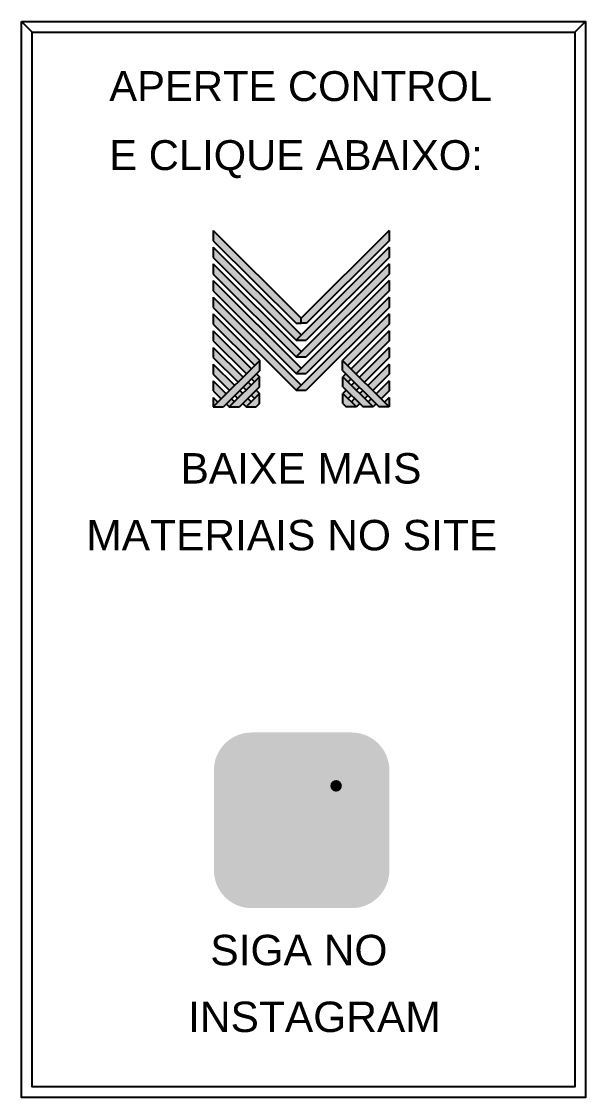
# Model space of a CAD drawing. Header units: millimetres. Extents: x 1844 to 4290, y 718 to 1712.
# Drawn here: x 1844 to 2318, y 764 to 1669 of the extents above; entities that cross this region are included whole.
import ezdxf

# ---------------------------------------------------------------- set-up
doc = ezdxf.new("R2010")
doc.units = ezdxf.units.MM
for name, color, linetype in [('BUCHA DE PASSAGEM', 20, 'Continuous'), ('logo01', 10, 'Continuous'), ('logo02', 250, 'Continuous')]:
    doc.layers.add(name, color=color, linetype=linetype)
doc.styles.get("Standard").update_dxf_attribs({"font": 'arial.ttf'})

# ---------------------------------------------------------------- blocks, each defined once
blk = doc.blocks.new('MESH')
at = {"layer": 'logo01'}
h = blk.add_hatch(color=256, dxfattribs=at)
h.dxf.hatch_style = 1
h.paths.add_polyline_path([(30046, 14087), (30046, 13835), (32119, 11769), (32248, 11769), (32248, 11893)])
h.paths.add_polyline_path([(30046, 13670), (30046, 13418), (32121, 11349), (32248, 11475)])
h.paths.add_polyline_path([(30046, 13253), (30046, 13001), (32121, 10932), (32248, 11058)])
h.paths.add_polyline_path([(30046, 12835), (30046, 12583), (32121, 10515), (32248, 10641)])
h.paths.add_polyline_path([(30046, 12418), (30046, 12166), (32121, 10097), (32248, 10223)])
h.paths.add_polyline_path([(30046, 12001), (30046, 11749), (31084, 10714), (31211, 10840)])
h.paths.add_polyline_path([(30046, 11583), (30046, 11331), (30875, 10505), (31001, 10631)])
h.paths.add_polyline_path([(30046, 11166), (30046, 10914), (30666, 10296), (30792, 10422)])
h.paths.add_polyline_path([(30046, 10749), (30046, 10497), (30456, 10088), (30583, 10214)])
h.paths.add_polyline_path([(30046, 10331), (30046, 10079), (30247, 9879), (30373, 10005)])
h.paths.add_polyline_path([(30164, 9796), (30046, 9914), (30046, 9679)])
h.paths.add_polyline_path([(30574, 9805), (30500, 9879), (30373, 9753), (30448, 9679)])
h.paths.add_polyline_path([(30784, 10013), (30709, 10088), (30583, 9962), (30657, 9887)])
h.paths.add_polyline_path([(30993, 9805), (30910, 9887), (30784, 9761), (30867, 9679)])
h.paths.add_polyline_path([(30993, 10222), (30918, 10296), (30792, 10170), (30867, 10096)])
h.paths.add_polyline_path([(31119, 10096), (30993, 9970), (31076, 9887), (31202, 10013)])
h.paths.add_polyline_path([(31202, 10431), (31128, 10505), (31001, 10379), (31076, 10305)], flags=17)
h.paths.add_polyline_path([(33284, 10840), (33284, 10588), (34196, 9679), (34449, 9679)])
h.paths.add_polyline_path([(33293, 10431), (33293, 10179), (33794, 9679), (34047, 9679)])
h.paths.add_polyline_path([(33293, 10013), (33293, 9761), (33376, 9679), (33628, 9679)], flags=17)
at = {"layer": 'logo02'}
h = blk.add_hatch(color=256, dxfattribs=at)
h.dxf.hatch_style = 1
h.paths.add_polyline_path([(34449, 13835), (34449, 14087), (32248, 11893), (32248, 11769), (32376, 11769)])
h.paths.add_polyline_path([(34449, 13418), (34449, 13670), (32121, 11349), (32374, 11349)])
h.paths.add_polyline_path([(34449, 13001), (34449, 13253), (32121, 10932), (32374, 10932)])
h.paths.add_polyline_path([(34449, 12583), (34449, 12835), (32121, 10515), (32374, 10515)])
h.paths.add_polyline_path([(34449, 12166), (34449, 12418), (32121, 10097), (32374, 10097)])
h.paths.add_polyline_path([(34449, 11749), (34449, 12001), (33284, 10840), (33411, 10714)], flags=17)
h.paths.add_polyline_path([(34449, 11331), (34449, 11583), (33494, 10631), (33620, 10505)], flags=17)
h.paths.add_polyline_path([(34449, 10914), (34449, 11166), (33703, 10422), (33829, 10296)], flags=17)
h.paths.add_polyline_path([(34449, 10497), (34449, 10749), (33912, 10214), (34039, 10088)])
h.paths.add_polyline_path([(34449, 10331), (34122, 10005), (34248, 9879), (34449, 10079)])
h.paths.add_polyline_path([(33577, 10296), (33502, 10222), (33628, 10096), (33703, 10170)])
h.paths.add_polyline_path([(33367, 10505), (33293, 10431), (33419, 10305), (33494, 10379)], flags=17)
h.paths.add_polyline_path([(33376, 10096), (33293, 10013), (33419, 9887), (33502, 9970)])
h.paths.add_polyline_path([(33786, 10088), (33711, 10013), (33838, 9887), (33912, 9962)])
h.paths.add_polyline_path([(33585, 9887), (33502, 9805), (33628, 9679), (33711, 9761)])
h.paths.add_polyline_path([(33995, 9879), (33921, 9805), (34047, 9679), (34122, 9753)])
h.paths.add_polyline_path([(34449, 9914), (34331, 9796), (34449, 9679)])
h.paths.add_polyline_path([(31202, 10013), (30867, 9679), (31119, 9679), (31202, 9761)], flags=17)
h.paths.add_polyline_path([(31202, 10179), (31202, 10431), (30448, 9679), (30701, 9679)])
h.paths.add_polyline_path([(31211, 10588), (31211, 10840), (30046, 9679), (30299, 9679)])
at = {"layer": 'logo01'}
for p, q in [((30046, 14087), (30046, 13835)), ((30046, 14087), (32248, 11893)), ((30046, 13835), (32119, 11769)), ((30046, 13670), (30046, 13418)), ((30046, 13670), (32248, 11475)), ((30046, 13418), (32121, 11349)), ((30046, 13253), (30046, 13001)), ((30046, 13253), (32248, 11058)), ((30046, 13001), (32121, 10932)), ((30046, 12835), (30046, 12583)), ((30046, 12835), (32248, 10641)), ((30046, 12583), (32121, 10515)), ((30046, 12418), (30046, 12166)), ((30046, 12418), (32248, 10223)), ((30046, 12166), (32121, 10097)), ((30046, 12001), (30046, 11749)), ((30046, 12001), (31211, 10840)), ((30046, 11749), (31084, 10714)), ((30046, 11583), (30046, 11331)), ((30046, 11583), (31001, 10631)), ((32119, 11769), (32248, 11769)), ((30046, 11331), (30875, 10505)), ((30046, 11166), (30046, 10914)), ((30046, 11166), (30792, 10422)), ((30046, 10914), (30666, 10296)), ((33284, 10840), (34449, 9679)), ((33284, 10588), (33284, 10840)), ((30046, 10749), (30046, 10497)), ((30046, 10749), (30583, 10214)), ((31128, 10505), (31202, 10431)), ((33284, 10588), (34196, 9679)), ((30046, 10497), (30456, 10088)), ((30046, 10331), (30046, 10079)), ((30046, 10331), (30373, 10005)), ((30918, 10296), (30993, 10222)), ((31001, 10379), (31076, 10305)), ((33293, 10431), (34047, 9679)), ((33293, 10179), (33293, 10431)), ((30046, 10079), (30247, 9879)), ((30583, 9962), (30657, 9887)), ((30709, 10088), (30784, 10013)), ((30792, 10170), (30867, 10096)), ((30993, 9970), (31076, 9887)), ((31119, 10096), (31202, 10013)), ((33293, 10179), (33794, 9679)), ((33293, 10013), (33628, 9679)), ((33293, 9761), (33293, 10013)), ((30046, 9914), (30046, 9679)), ((30046, 9914), (30164, 9796)), ((30373, 9753), (30448, 9679)), ((30500, 9879), (30574, 9805)), ((30784, 9761), (30867, 9679)), ((30910, 9887), (30993, 9805)), ((33293, 9761), (33376, 9679)), ((33628, 9679), (33376, 9679)), ((34047, 9679), (33794, 9679)), ((34449, 9679), (34196, 9679))]:
    blk.add_line(p, q, dxfattribs=at)
at = {"layer": 'logo02'}
for p, q in [((34449, 14087), (32248, 11893)), ((34449, 14087), (34449, 13835)), ((34449, 13835), (32376, 11769)), ((34449, 13670), (32121, 11349)), ((34449, 13670), (34449, 13418)), ((34449, 13253), (32121, 10932)), ((34449, 13418), (32374, 11349)), ((34449, 13253), (34449, 13001)), ((34449, 13001), (32374, 10932)), ((34449, 12835), (32121, 10515)), ((34449, 12835), (34449, 12583)), ((34449, 12418), (32121, 10097)), ((34449, 12583), (32374, 10515)), ((34449, 12418), (34449, 12166)), ((34449, 12166), (32374, 10097)), ((32248, 11769), (32248, 11893)), ((34449, 12001), (33284, 10840)), ((34449, 12001), (34449, 11749)), ((32376, 11769), (32248, 11769)), ((34449, 11749), (33411, 10714)), ((34449, 11583), (33494, 10631)), ((34449, 11583), (34449, 11331)), ((32121, 11349), (32374, 11349)), ((34449, 11331), (33620, 10505)), ((34449, 11166), (33703, 10422)), ((34449, 11166), (34449, 10914)), ((31211, 10840), (30046, 9679)), ((31211, 10588), (31211, 10840)), ((32121, 10932), (32374, 10932)), ((34449, 10914), (33829, 10296)), ((31211, 10588), (30299, 9679)), ((32121, 10515), (32374, 10515)), ((33367, 10505), (33293, 10431)), ((34449, 10749), (33912, 10214)), ((34449, 10749), (34449, 10497)), ((31202, 10431), (30448, 9679)), ((31202, 10179), (31202, 10431)), ((33494, 10379), (33419, 10305)), ((33577, 10296), (33502, 10222)), ((34449, 10497), (34039, 10088)), ((34449, 10331), (34122, 10005)), ((34449, 10331), (34449, 10079)), ((31202, 10179), (30701, 9679)), ((31202, 10013), (30867, 9679)), ((31202, 9761), (31202, 10013)), ((32121, 10097), (32374, 10097)), ((33376, 10096), (33293, 10013)), ((33502, 9970), (33419, 9887)), ((33703, 10170), (33628, 10096)), ((33786, 10088), (33711, 10013)), ((33912, 9962), (33838, 9887)), ((34449, 10079), (34248, 9879)), ((31202, 9761), (31119, 9679)), ((33585, 9887), (33502, 9805)), ((33711, 9761), (33628, 9679)), ((33995, 9879), (33921, 9805)), ((34122, 9753), (34047, 9679)), ((34449, 9914), (34331, 9796)), ((34449, 9914), (34449, 9679)), ((30046, 9679), (30299, 9679)), ((30448, 9679), (30701, 9679)), ((30867, 9679), (31119, 9679))]:
    blk.add_line(p, q, dxfattribs=at)

msp = doc.modelspace()

# ---------------------------------------------------------------- hatches: boundary and pattern name
at = {"layer": 'BUCHA DE PASSAGEM'}
h = msp.add_hatch(color=18, dxfattribs=at)
h.dxf.hatch_style = 1
h.paths.add_polyline_path([(2121.37, 1070.77), (2037.18, 1070.77, 0.414214), (2005.49, 1039.08), (2005.49, 954.72, 0.414214), (2037.18, 923.03), (2121.37, 923.03, 0.414214), (2153.06, 954.72), (2153.06, 1039.08, 0.414214)])
h.paths.add_polyline_path([(2058.8, 1050.24), (2099.75, 1050.24, -0.414214), (2132.53, 1017.46), (2132.53, 976.34, -0.414214), (2099.75, 943.56), (2058.8, 943.56, -0.414214), (2026.02, 976.34), (2026.02, 1017.46, -0.414214)], flags=16)
h.paths.add_polyline_path([(2058.8, 1040.5), (2099.75, 1040.5, -0.414214), (2122.79, 1017.46), (2122.79, 976.34, -0.414214), (2099.75, 953.3), (2058.8, 953.3, -0.414214), (2035.76, 976.34), (2035.76, 1017.46, -0.414214)], flags=0)
h.paths.add_polyline_path([(2104.36, 996.9, -1), (2054.19, 996.9, -1)], flags=0)
h.paths.add_polyline_path([(2094.62, 996.9, -1), (2063.93, 996.9, -1)], flags=0)
h.paths.add_polyline_path([(2113.12, 1025.9, -1), (2103.38, 1025.9, -1)], flags=0)
h.paths.add_polyline_path([(2099.75, 1040.5), (2058.8, 1040.5, 0.414214), (2035.76, 1017.46), (2035.76, 976.34, 0.414214), (2058.8, 953.3), (2099.75, 953.3, 0.414214), (2122.79, 976.34), (2122.79, 1017.46, 0.414214)], flags=0)
h.paths.add_polyline_path([(2063.93, 996.9, 1), (2094.62, 996.9, 1)], flags=0)
h = msp.add_hatch(color=0, dxfattribs=at)
h.dxf.hatch_style = 1
h.paths.add_polyline_path([(2058.8, 1050.24, 0.414214), (2026.02, 1017.46), (2026.02, 976.34, 0.414214), (2058.8, 943.56), (2099.75, 943.56, 0.414214), (2132.53, 976.34), (2132.53, 1017.46, 0.414214), (2099.75, 1050.24)])
h.paths.add_polyline_path([(2113.12, 1025.9, -1), (2103.38, 1025.9, -1)], flags=16)
h.paths.add_polyline_path([(2104.36, 996.9, -1), (2054.19, 996.9, -1)], flags=16)
h.paths.add_polyline_path([(2094.62, 996.9, -1), (2063.93, 996.9, -1)], flags=0)
h = msp.add_hatch(color=18, dxfattribs=at)
h.dxf.hatch_style = 1
h.paths.add_polyline_path([(2099.75, 1040.5), (2058.8, 1040.5, 0.414214), (2035.76, 1017.46), (2035.76, 976.34, 0.414214), (2058.8, 953.3), (2099.75, 953.3, 0.414214), (2122.79, 976.34), (2122.79, 1017.46, 0.414214)])
h.paths.add_polyline_path([(2104.36, 996.9, -1), (2054.19, 996.9, -1)], flags=16)
h.paths.add_polyline_path([(2094.62, 996.9, -1), (2063.93, 996.9, -1)], flags=0)
h.paths.add_polyline_path([(2103.38, 1025.9, -1), (2113.12, 1025.9, -1)], flags=16)
h.paths.add_polyline_path([(2094.62, 996.9, 1), (2063.93, 996.9, 1)], flags=0)
h = msp.add_hatch(color=0, dxfattribs=at)
h.dxf.hatch_style = 1
h.paths.add_polyline_path([(2113.12, 1025.9, 1), (2103.38, 1025.9, 1)])
h = msp.add_hatch(color=0, dxfattribs=at)
h.dxf.hatch_style = 1
h.paths.add_polyline_path([(2054.19, 996.9, 1), (2104.36, 996.9, 1)])
h.paths.add_polyline_path([(2094.62, 996.9, -1), (2063.93, 996.9, -1)], flags=16)
h = msp.add_hatch(color=18, dxfattribs=at)
h.dxf.hatch_style = 1
h.paths.add_polyline_path([(2063.93, 996.9, 1), (2094.62, 996.9, 1)])

# ---------------------------------------------------------------- linework, layer by layer
for p, q in [((1852.69, 1659.7), (1843.62, 1668.78)), ((2308.97, 1659.7), (2318.04, 1668.78))]:
    msp.add_line(p, q, dxfattribs=at)
for points in [[(1843.62, 1668.78), (2318.04, 1668.78), (2318.04, 763.78), (1843.62, 763.78)], [(1852.69, 1659.7), (2308.97, 1659.7), (2308.97, 772.85), (1852.69, 772.85)]]:
    msp.add_lwpolyline(points, close=True, dxfattribs=at)

# ---------------------------------------------------------------- block references
at = {"xscale": 0.03361361118738365, "yscale": 0.03361361118738365, "zscale": 0.03361361118738365}
msp.add_blockref('MESH', (994.95, 1019.39), dxfattribs=at)

# ---------------------------------------------------------------- texts
at = {"layer": 'BUCHA DE PASSAGEM'}
for s, height, p in [('APERTE CONTROL', 25.1471, (1917.44, 1601.88)), ('E CLIQUE ABAIXO:', 25.1471, (1917.44, 1543.84)), ('BAIXE MAIS', 25.6, (1977.39, 1280.16)), ('MATERIAIS NO SITE', 25.5999, (1898.11, 1223.98)), ('SIGA NO', 25.6, (2002.44, 875)), ('INSTAGRAM', 25.6, (1983.7, 818.82))]:
    msp.add_text(s, height=height, dxfattribs=at).set_placement(p)

doc.saveas('drawing.dxf')
